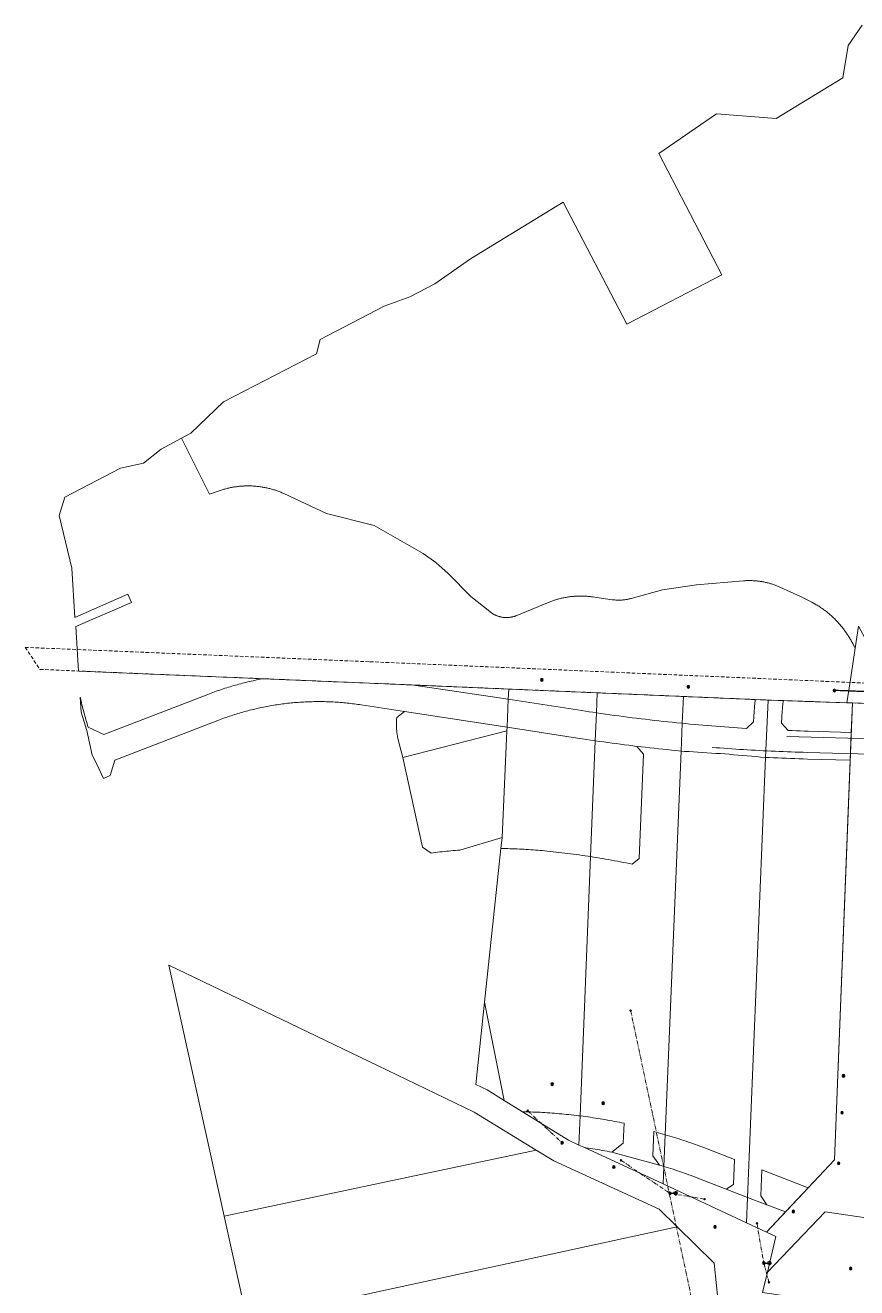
# Model space of a CAD drawing. Header units: metres. Extents: x 302924 to 306036, y 6267404 to 6269261.
# Drawn here: x 302924 to 303519, y 6268320 to 6269223 of the extents above; entities that cross this region are included whole.
import ezdxf
from ezdxf.enums import TextEntityAlignment as Align

# ---------------------------------------------------------------- set-up
doc = ezdxf.new("R2010")
doc.units = ezdxf.units.M
doc.set_wipeout_variables(frame=1)
for name, pattern in [('Cable Exist OH', [1, 1, 0]), ('DASHED', [19.05, 12.7, -6.35]), ('DOT', [6.35, 0, -6.35]), ('HIDDEN2', [0.1875, 0.125, -0.0625]), ('PHANTOMX2', [5.6, 2.5, -0.5, 0.15, -0.5, 0.15, -0.5, 0.15, -0.5, 0.15, -0.5])]:
    doc.linetypes.add(name, pattern=pattern)
doc.layers.get('0').update_dxf_attribs({"color": 6})
doc.layers.add('_Kerb Line_SP', color=60, linetype='Continuous', lineweight=13, transparency=0.6)
for name, color, linetype, lineweight in [('Cadastre Land Parcels_SP_EXT', 118, 'Continuous', 15), ('Cadastre Other Property_SP_EXT', 138, 'DASHED', 15), ('Services_SP_EXT', 42, 'PHANTOMX2', 20)]:
    doc.layers.add(name, color=color, linetype=linetype, lineweight=lineweight)
for name, color, linetype in [('Equip_SP_SL_EXT', 7, 'Continuous'), ('OH_Details_SP_MISC', 7, 'Continuous'), ('SupportsOH_SP_TR_HV_LV_SL_EXT', 7, 'Continuous')]:
    doc.layers.add(name, color=color, linetype=linetype)
doc.styles.add('POLE_LABEL', font='arial.ttf', dxfattribs={"height": 2})
doc.styles.add('SL_LABEL', font='arial.ttf', dxfattribs={"height": 2})
doc.styles.get("Standard").update_dxf_attribs({"font": 'arial.ttf'})

# ---------------------------------------------------------------- blocks, each defined once
blk = doc.blocks.new('POLE_EXT')
blk.add_hatch(color=256).paths.add_polyline_path([(-0.9, 0, 1), (0.9, 0, 1)])
blk.add_lwpolyline([(-0.9, 0, 1), (0.9, 0, 1)], format="xyb", close=True)
at = {"flags": 8}
blk.add_attdef('pNumber', text='', height=1.8, dxfattribs=at).set_placement((2.5, 2.5), align=Align.MIDDLE_CENTER)
at = {"style": 'POLE_LABEL', "flags": 9}
for tag, p in [('STRUCTURE_PLANT_NUMBER', (1.35, 0.03)), ('STREET_CODE', (1.35, -0.2))]:
    blk.add_attdef(tag, text='', height=0.2, dxfattribs=at).set_placement(p, align=Align.MIDDLE_LEFT)
at = {"flags": 1}
blk.add_attdef('Z', (1.35, -7.33), '', height=0.2, dxfattribs=at)
at = {"flags": 9}
for tag, p in [('OWNED_BY', (1.35, -0.4)), ('SPECIAL_USE', (1.35, -0.8)), ('STATE', (1.35, -1)), ('cLV', (1.35, -1.4)), ('hDepth', (1.35, -1.6)), ('hDia', (1.35, -1.8)), ('cHV', (1.35, -2)), ('cLinedev', (1.35, -3.4)), ('pExisting', (1.35, -3.8)), ('pFooting', (1.35, -4.4)), ('pNew', (1.35, -4.6)), ('pRelocate', (1.35, -5)), ('pRemove', (1.35, -5.2)), ('pReplace', (1.35, -5.4)), ('pStay', (1.35, -5.6)), ('pType', (1.35, -5.8)), ('cspan', (1.35, -6)), ('STREETNAME', (1.35, -6.2)), ('SUBURB', (1.35, -6.4)), ('OPERATED_BY', (1.36, -7.01)), ('PARENT', (1.35, -0.6)), ('USAGE', (1.35, -1.2)), ('LBRACKET', (1.35, -2.2)), ('LExisting', (1.35, -2.4)), ('LANTNUMBER', (1.35, -2.6)), ('LOther', (1.35, -2.8)), ('LRemove', (1.35, -3)), ('LEGEND', (1.35, -3.2)), ('LOCATION', (1.35, -3.6)), ('PFNUMBER', (1.35, -4)), ('NEWPFNUMBER', (1.35, -4.2)), ('NOTES', (1.35, -6.6)), ('MAINTAINED_BY', (1.36, -6.81))]:
    blk.add_attdef(tag, text='', height=0.2, dxfattribs=at).set_placement(p, align=Align.MIDDLE_LEFT)
blk = doc.blocks.new('SL_LANTERN_EXT')
at = {"linetype": 'DOT'}
blk.add_wipeout([(2.5, 0), (2.93, 1.06), (3.99, 1.5), (5.06, 1.06), (5.5, 0), (5.06, -1.06), (3.99, -1.5), (2.93, -1.06)], dxfattribs=at)
for p, q in [((-0.01, 0), (2.87, 0)), ((2.93, 1.06), (3.2, 0.8)), ((3.99, 1.5), (3.99, -1.5)), ((3.99, 1.5), (3.99, 1.12)), ((5.06, 1.06), (4.79, 0.8)), ((2.5, 0), (5.5, 0)), ((2.93, -1.06), (3.2, -0.8)), ((3.99, -1.13), (3.99, -1.5)), ((5.06, -1.06), (4.79, -0.8)), ((5.12, 0), (5.5, 0))]:
    blk.add_line(p, q)
at = {"linetype": 'DOT', "flags": 128}
blk.add_lwpolyline([(2.5, 0), (2.93, 1.06), (3.99, 1.5), (5.06, 1.06), (5.5, 0), (5.06, -1.06), (3.99, -1.5), (2.93, -1.06), (2.5, 0)], close=True, dxfattribs=at)
blk.add_circle((3.99, 0), 1.12)
at = {"style": 'SL_LABEL', "flags": 9}
blk.add_attdef('STREET_CODE', text='', height=0.001, rotation=270, dxfattribs=at).set_placement((0, 0), align=Align.MIDDLE_LEFT)
at = {"flags": 9}
for tag in ['CONSTRUCTED_VOLTAGE', 'CONTROL_TYPE', 'LANTERN_PURPOSE', 'LANTERN_TYPE', 'NO_PHASES', 'OPERATING_VOLTAGE', 'ORIENTATION', 'OWNED_BY', 'STATE', 'USAGE', 'CEXIST', 'CNEW', 'CNUMBER', 'CREMOVE', 'CREPLACE', 'LKINGHEIGHT', 'LBRACKET', 'LBRACKETVOCAB', 'LCATEGORY', 'LCHARGE1', 'LCHARGE1PERCENT', 'LCHARGE2', 'LCHARGE2PERCENT', 'LCHARGE3', 'LCHARGE3PERCENT', 'LEXIST', 'LLAMP', 'LLAMPVOCAB', 'LMAST', 'LMASTVOCAB', 'LNEW', 'LANTNUMBER', 'LOUTREACH', 'LOUTREACHVOCAB', 'LRATECODE', 'LREMOVE', 'LREPLACE', 'LTYPE', 'LTYPEVOCAB', 'LEGEND', 'SUBURB', 'STREETNAME', 'LOCATION', 'NOTES', 'MAINTAINED_BY']:
    blk.add_attdef(tag, text='', height=0.01, rotation=270, dxfattribs=at).set_placement((-0.01, 0), align=Align.MIDDLE_LEFT)
for tag, height, flags in [('OPERATED_BY', 0.01, 9), ('Z', 0.001, 1)]:
    blk.add_attdef(tag, (-0.01, 0), '', height=height, rotation=270, dxfattribs=dict(flags=flags))
at = {"flags": 8}
blk.add_attdef('LNUMBER', text='', height=1, dxfattribs=at).set_placement((7, -1), align=Align.MIDDLE_LEFT)
blk = doc.blocks.new('CCP_EXT')
blk.add_lwpolyline([(-0.57, 0), (0, 0.57), (0.57, 0), (0, -0.57), (-0.57, 0)])
at = {"flags": 9}
for tag in ['CCP_TYPE', 'CONSTRUCTED_VOLTAGE', 'NO_PHASES', 'OPERATING_VOLTAGE', 'ORIENTATION', 'OWNED_BY', 'USAGE', 'LEGEND', 'LIFE_SUPPORT', 'STATE', 'NOTES']:
    blk.add_attdef(tag, text='', height=0.01, dxfattribs=at).set_placement((0, 0), align=Align.MIDDLE_LEFT)
at = {"flags": 1}
blk.add_attdef('Z', (0, 0), '', height=0.01, dxfattribs=at)

msp = doc.modelspace()

# ---------------------------------------------------------------- linework, layer by layer
at = {"layer": '_Kerb Line_SP', "linetype": 'Continuous', "flags": 128}
for points in [[(303468.8458, 6268714.4956), (303625.7927, 6268710.1849), (303685.7709, 6268708.5699, 0.1092186), (303748.8334, 6268718.776), (303937.5514, 6268794.5366, -0.09037099), (303993.2271, 6268806.3812), (304088.1093, 6268808.5182), (304103.8156, 6268808.5182), (304133.5287, 6268806.0002), (304148.5934, 6268804.2356), (304180.0354, 6268799.681, 0.37876107), (304193.3661, 6268808.3467), (304193.3661, 6268808.3467), (304196.4945, 6268829.9521)], [(303832.8021, 6268632.3873), (303835.4726, 6268649.8975, 0.13386374), (303830.4395, 6268693.5476), (303817.6838, 6268725.3959, 0.4144507), (303806.6264, 6268730.1236), (303774.6072, 6268717.2696), (303774.6072, 6268717.2696), (303752.9314, 6268708.5678, -0.09889172), (303693.0516, 6268697.386), (303483.4031, 6268703.015, -0.00520314), (303460.467, 6268703.8328, -0.00882624), (303415.3658, 6268706.612)]]:
    msp.add_lwpolyline(points, format="xyb", dxfattribs=at)
at = {"layer": 'Cadastre Land Parcels_SP_EXT', "linetype": 'Continuous'}
msp.add_lwpolyline([(303522.7183, 6269222.8784), (303512.7331, 6269208.504), (303508.8712, 6269185.3801), (303461.1323, 6269156.2887), (303418.4171, 6269159.4777), (303377.3094, 6269131.091), (303422.3561, 6269044.5328), (303354.2805, 6269009.1271), (303308.9621, 6269096.499), (303308.9384, 6269096.4846), (303242.6798, 6269055.8673), (303216.9979, 6269037.9952), (303199.2366, 6269028.7584), (303180.7623, 6269021.9745), (303135.0274, 6268998.1897), (303132.512, 6268987.8493), (303065.8379, 6268953.6748), (303042.4903, 6268931.3429), (303035.893, 6268927.7282), (303055.7802, 6268887.6725), (303063.5213, 6268890.2795), (303064.19, 6268890.5011), (303064.8615, 6268890.7138), (303065.5355, 6268890.9196), (303066.2122, 6268891.1185), (303066.89, 6268891.3085), (303067.5704, 6268891.4917), (303068.2533, 6268891.6678), (303068.9374, 6268891.834), (303069.624, 6268891.9944), (303070.3125, 6268892.1468), (303071.002, 6268892.2903), (303071.6933, 6268892.4279), (303072.3863, 6268892.5565), (303073.0797, 6268892.6772), (303073.7764, 6268892.79), (303074.4725, 6268892.8948), (303075.1712, 6268892.9928), (303075.8702, 6268893.0827), (303076.57, 6268893.1638), (303077.271, 6268893.2379), (303077.9728, 6268893.303), (303078.6749, 6268893.3612), (303079.3787, 6268893.4106), (303080.082, 6268893.4529), (303080.7862, 6268893.4873), (303081.4906, 6268893.5137), (303082.1951, 6268893.5322), (303082.9007, 6268893.5418), (303083.6047, 6268893.5443), (303084.3097, 6268893.5379), (303085.0149, 6268893.5246), (303085.7194, 6268893.5032), (303086.4241, 6268893.474), (303087.1281, 6268893.4359), (303087.8315, 6268893.3916), (303088.535, 6268893.3374), (303089.2369, 6268893.2763), (303089.9383, 6268893.2072), (303090.6398, 6268893.1302), (303091.339, 6268893.0452), (303092.0383, 6268892.9531), (303092.7361, 6268892.8521), (303093.4334, 6268892.7441), (303094.129, 6268892.6272), (303094.8232, 6268892.5032), (303095.5158, 6268892.3722), (303096.207, 6268892.2313), (303096.8966, 6268892.0845), (303097.5848, 6268891.9285), (303098.2706, 6268891.7666), (303098.9549, 6268891.5947), (303099.6377, 6268891.4159), (303100.3174, 6268891.2309), (303100.9964, 6268891.036), (303101.6713, 6268890.836), (303102.3457, 6268890.6262), (303103.0167, 6268890.4103), (303103.6856, 6268890.1854), (303104.3512, 6268889.9534), (303105.0153, 6268889.7155), (303105.6754, 6268889.4685), (303106.334, 6268889.2135), (303106.9886, 6268888.9524), (303107.6409, 6268888.6835), (303108.2899, 6268888.4074), (303108.9358, 6268888.1243), (303139.4753, 6268873.8715), (303173.5637, 6268865.1825), (303208.7662, 6268845.2013), (303217.7491, 6268838.8769), (303226.5819, 6268831.0027), (303242.8658, 6268814.4484), (303256.3193, 6268803.6369), (303256.626, 6268803.3956), (303256.9376, 6268803.1603), (303257.254, 6268802.9311), (303257.5744, 6268802.7079), (303257.8997, 6268802.4939), (303258.2291, 6268802.2838), (303258.5632, 6268802.0818), (303258.9006, 6268801.8859), (303259.2419, 6268801.698), (303259.5882, 6268801.5161), (303259.9367, 6268801.3423), (303260.2885, 6268801.1755), (303260.645, 6268801.0148), (303261.0039, 6268800.863), (303261.3651, 6268800.7173), (303261.7305, 6268800.5786), (303262.0988, 6268800.4489), (303262.4689, 6268800.3252), (303262.8411, 6268800.2106), (303263.2157, 6268800.1029), (303263.5926, 6268800.0033), (303263.9711, 6268799.9106), (303264.3518, 6268799.8269), (303264.7341, 6268799.7492), (303265.118, 6268799.6806), (303265.5033, 6268799.6199), (303265.8893, 6268799.5661), (303266.2767, 6268799.5214), (303266.6648, 6268799.4836), (303267.0536, 6268799.4548), (303267.443, 6268799.433), (303267.8332, 6268799.4191), (303268.2232, 6268799.4143), (303268.6121, 6268799.4163), (303269.0018, 6268799.4263), (303269.3921, 6268799.4453), (303269.7806, 6268799.4711), (303270.1698, 6268799.5059), (303270.5562, 6268799.5468), (303270.9434, 6268799.5975), (303271.3296, 6268799.6551), (303271.7131, 6268799.7217), (303272.0965, 6268799.7943), (303272.478, 6268799.8757), (303272.8569, 6268799.965), (303273.2347, 6268800.0624), (303273.61, 6268800.1675), (303273.9835, 6268800.2786), (303274.3542, 6268800.3986), (303274.7232, 6268800.5265), (303275.0886, 6268800.6613), (303275.4523, 6268800.8041), (303275.8116, 6268800.9537), (303297.5456, 6268809.9617), (303298.1794, 6268810.2254), (303298.8158, 6268810.4831), (303299.4549, 6268810.733), (303300.0975, 6268810.9759), (303300.7427, 6268811.211), (303301.3896, 6268811.4401), (303302.0402, 6268811.6603), (303302.6933, 6268811.8737), (303303.3482, 6268812.0811), (303304.005, 6268812.2796), (303304.6652, 6268812.4702), (303305.3264, 6268812.6538), (303305.9903, 6268812.8316), (303306.6559, 6268813.0004), (303307.3243, 6268813.1614), (303307.9928, 6268813.3153), (303308.6648, 6268813.4614), (303309.3369, 6268813.5996), (303310.0117, 6268813.7309), (303310.6874, 6268813.8551), (303311.3641, 6268813.9705), (303312.0436, 6268814.0789), (303312.7231, 6268814.1794), (303313.4044, 6268814.273), (303314.0852, 6268814.3566), (303314.7686, 6268814.4343), (303315.4521, 6268814.504), (303316.1366, 6268814.5668), (303316.8221, 6268814.6207), (303317.5078, 6268814.6676), (303318.1944, 6268814.7067), (303318.8812, 6268814.7377), (303319.5682, 6268814.7607), (303320.2553, 6268814.7769), (303320.9426, 6268814.785), (303321.63, 6268814.7842), (303322.3176, 6268814.7775), (303323.0053, 6268814.7628), (303323.6925, 6268814.7392), (303324.3797, 6268814.7085), (303325.0663, 6268814.6689), (303325.753, 6268814.6234), (303326.4382, 6268814.5698), (303327.1237, 6268814.5074), (303327.8075, 6268814.4388), (303328.4916, 6268814.3604), (303329.1741, 6268814.277), (303329.856, 6268814.1836), (303343.8626, 6268812.2021), (303344.371, 6268812.1339), (303344.881, 6268812.0738), (303345.3916, 6268812.0216), (303345.9029, 6268811.9765), (303346.4149, 6268811.9392), (303346.9276, 6268811.91), (303347.4401, 6268811.8877), (303347.9532, 6268811.8744), (303348.4662, 6268811.868), (303348.9783, 6268811.8696), (303349.4918, 6268811.8782), (303350.0043, 6268811.8957), (303350.5175, 6268811.9201), (303351.028, 6268811.9525), (303351.5401, 6268811.9919), (303352.0512, 6268812.0402), (303352.5604, 6268812.0955), (303353.0695, 6268812.1596), (303353.5768, 6268812.2307), (303354.0839, 6268812.3088), (303354.5884, 6268812.3947), (303355.0927, 6268812.4896), (303355.5952, 6268812.5905), (303356.0967, 6268812.6992), (303356.5947, 6268812.8169), (303357.0925, 6268812.9405), (303357.5877, 6268813.073), (303379.9124, 6268819.1928), (303404.1229, 6268822.8959), (303437.7763, 6268825.674), (303438.4129, 6268825.723), (303439.0496, 6268825.7639), (303439.6874, 6268825.7969), (303440.3245, 6268825.8229), (303440.9625, 6268825.841), (303441.6015, 6268825.8512), (303442.239, 6268825.8533), (303442.8775, 6268825.8485), (303443.5162, 6268825.8358), (303444.1541, 6268825.8161), (303444.7914, 6268825.7864), (303445.4289, 6268825.7508), (303446.0657, 6268825.7081), (303446.7027, 6268825.6566), (303447.339, 6268825.5981), (303447.9738, 6268825.5316), (303448.6079, 6268825.4571), (303449.2413, 6268825.3756), (303449.8741, 6268825.2852), (303450.5053, 6268825.1887), (303451.1351, 6268825.0834), (303451.765, 6268824.972), (303452.3926, 6268824.8516), (303453.0186, 6268824.7253), (303453.6432, 6268824.5899), (303454.2662, 6268824.4485), (303454.8877, 6268824.2982), (303455.5069, 6268824.1409), (303456.1245, 6268823.9765), (303456.7399, 6268823.8032), (303457.3529, 6268823.6248), (303457.9652, 6268823.4375), (303458.5735, 6268823.2431), (303459.1803, 6268823.0417), (303459.7848, 6268822.8334), (303460.386, 6268822.617), (303460.9858, 6268822.3936), (303461.5824, 6268822.1632), (303462.1758, 6268821.9257), (303462.7661, 6268821.6804), (303463.3547, 6268821.4298), (303463.9386, 6268821.1703), (303478.6372, 6268814.5523), (303486.7297, 6268810.3376), (303487.3717, 6268809.9997), (303488.0097, 6268809.6547), (303488.6444, 6268809.3028), (303489.2753, 6268808.9438), (303489.902, 6268808.5788), (303490.524, 6268808.2057), (303491.1436, 6268807.8276), (303491.7583, 6268807.4414), (303492.3699, 6268807.0481), (303492.9757, 6268806.6489), (303493.5784, 6268806.2425), (303494.1763, 6268805.8301), (303494.7692, 6268805.4117), (303495.359, 6268804.9862), (303495.944, 6268804.5547), (303496.5241, 6268804.1171), (303497.0992, 6268803.6723), (303497.6688, 6268803.2216), (303498.2343, 6268802.7658), (303498.7948, 6268802.3029), (303499.3506, 6268801.834), (303499.9015, 6268801.36), (303500.4466, 6268800.8799), (303500.987, 6268800.3937), (303501.5225, 6268799.9014), (303502.0531, 6268799.4041), (303502.5771, 6268798.9007), (303503.0963, 6268798.3923), (303503.6098, 6268797.8776), (303504.1176, 6268797.357), (303504.6212, 6268796.8323), (303505.1176, 6268796.3004), (303505.6091, 6268795.7645), (303506.094, 6268795.2235), (303506.574, 6268794.6774), (303507.0476, 6268794.1262), (303507.5162, 6268793.5689), (303507.9774, 6268793.0076), (303508.433, 6268792.4401), (303508.8828, 6268791.8685), (303509.326, 6268791.2929), (303509.7635, 6268790.7121), (303510.1945, 6268790.1262), (303510.6198, 6268789.5362), (303511.0385, 6268788.9411), (303511.4506, 6268788.3419), (303511.8628, 6268787.7398), (303512.2693, 6268787.1335), (303512.6692, 6268786.5221), (303513.0626, 6268785.9066), (303513.4485, 6268785.287), (303513.8279, 6268784.6642), (303514.2007, 6268784.0363), (303514.567, 6268783.4054), (303514.9267, 6268782.7703), (303515.278, 6268782.1321), (303515.6238, 6268781.4897), (303515.9612, 6268780.8432), (303516.2921, 6268780.1936), (303517.6757, 6268777.4185), (303520.0473, 6268793.2416)], dxfattribs=at)
for points in [[(303035.893, 6268927.7282), (303021.4178, 6268919.7979), (303008.6042, 6268909.7308), (302992.3176, 6268906.3272), (302952.3728, 6268885.5111), (302948.4481, 6268872.4533), (302957.3021, 6268834.6709), (302959.4941, 6268799.523), (302997.3497, 6268816.0514), (302999.9946, 6268810.2092), (302960.3459, 6268792.9169), (302962.1116, 6268761.1904), (303170.3572, 6268752.4921), (303269.8898, 6268748.3329), (303333.1577, 6268745.616), (303394.8725, 6268742.997), (303455.3972, 6268740.402), (303511.839, 6268738.4825), (303514.0892, 6268753.4936), (303517.6757, 6268777.4185), (303516.2921, 6268780.1936), (303515.9612, 6268780.8432), (303515.6238, 6268781.4897), (303515.278, 6268782.1321), (303514.9267, 6268782.7703), (303514.567, 6268783.4054), (303514.2007, 6268784.0363), (303513.8279, 6268784.6642), (303513.4485, 6268785.287), (303513.0626, 6268785.9066), (303512.6692, 6268786.5221), (303512.2693, 6268787.1335), (303511.8628, 6268787.7398), (303511.4506, 6268788.3419), (303511.0385, 6268788.9411), (303510.6198, 6268789.5362), (303510.1945, 6268790.1262), (303509.7635, 6268790.7121), (303509.326, 6268791.2929), (303508.8828, 6268791.8685), (303508.433, 6268792.4401), (303507.9774, 6268793.0076), (303507.5162, 6268793.5689), (303507.0476, 6268794.1262), (303506.574, 6268794.6774), (303506.094, 6268795.2235), (303505.6091, 6268795.7645), (303505.1176, 6268796.3004), (303504.6212, 6268796.8323), (303504.1176, 6268797.357), (303503.6098, 6268797.8776), (303503.0963, 6268798.3923), (303502.5771, 6268798.9007), (303502.0531, 6268799.4041), (303501.5225, 6268799.9014), (303500.987, 6268800.3937), (303500.4466, 6268800.8799), (303499.9015, 6268801.36), (303499.3506, 6268801.834), (303498.7948, 6268802.3029), (303498.2343, 6268802.7658), (303497.6688, 6268803.2216), (303497.0992, 6268803.6723), (303496.5241, 6268804.1171), (303495.944, 6268804.5547), (303495.359, 6268804.9862), (303494.7692, 6268805.4117), (303494.1763, 6268805.8301), (303493.5784, 6268806.2425), (303492.9757, 6268806.6489), (303492.3699, 6268807.0481), (303491.7583, 6268807.4414), (303491.1436, 6268807.8276), (303490.524, 6268808.2057), (303489.902, 6268808.5788), (303489.2753, 6268808.9438), (303488.6444, 6268809.3028), (303488.0097, 6268809.6547), (303487.3717, 6268809.9997), (303486.7297, 6268810.3376), (303478.6372, 6268814.5523), (303463.9386, 6268821.1703), (303463.3547, 6268821.4298), (303462.7661, 6268821.6804), (303462.1758, 6268821.9257), (303461.5824, 6268822.1632), (303460.9858, 6268822.3936), (303460.386, 6268822.617), (303459.7848, 6268822.8334), (303459.1803, 6268823.0417), (303458.5735, 6268823.2431), (303457.9652, 6268823.4375), (303457.3529, 6268823.6248), (303456.7399, 6268823.8032), (303456.1245, 6268823.9765), (303455.5069, 6268824.1409), (303454.8877, 6268824.2982), (303454.2662, 6268824.4485), (303453.6432, 6268824.5899), (303453.0186, 6268824.7253), (303452.3926, 6268824.8516), (303451.765, 6268824.972), (303451.1351, 6268825.0834), (303450.5053, 6268825.1887), (303449.8741, 6268825.2852), (303449.2413, 6268825.3756), (303448.6079, 6268825.4571), (303447.9738, 6268825.5316), (303447.339, 6268825.5981), (303446.7027, 6268825.6566), (303446.0657, 6268825.7081), (303445.4289, 6268825.7508), (303444.7914, 6268825.7864), (303444.1541, 6268825.8161), (303443.5162, 6268825.8358), (303442.8775, 6268825.8485), (303442.239, 6268825.8533), (303441.6015, 6268825.8512), (303440.9625, 6268825.841), (303440.3245, 6268825.8229), (303439.6874, 6268825.7969), (303439.0496, 6268825.7639), (303438.4129, 6268825.723), (303437.7763, 6268825.674), (303404.1229, 6268822.8959), (303379.9124, 6268819.1928), (303357.5877, 6268813.073), (303357.0925, 6268812.9405), (303356.5947, 6268812.8169), (303356.0967, 6268812.6992), (303355.5952, 6268812.5905), (303355.0927, 6268812.4896), (303354.5884, 6268812.3947), (303354.0839, 6268812.3088), (303353.5768, 6268812.2307), (303353.0695, 6268812.1596), (303352.5604, 6268812.0955), (303352.0512, 6268812.0402), (303351.5401, 6268811.9919), (303351.028, 6268811.9525), (303350.5175, 6268811.9201), (303350.0043, 6268811.8957), (303349.4918, 6268811.8782), (303348.9783, 6268811.8696), (303348.4662, 6268811.868), (303347.9532, 6268811.8744), (303347.4401, 6268811.8877), (303346.9276, 6268811.91), (303346.4149, 6268811.9392), (303345.9029, 6268811.9765), (303345.3916, 6268812.0216), (303344.881, 6268812.0738), (303344.371, 6268812.1339), (303343.8626, 6268812.2021), (303329.856, 6268814.1836), (303329.1741, 6268814.277), (303328.4916, 6268814.3604), (303327.8075, 6268814.4388), (303327.1237, 6268814.5074), (303326.4382, 6268814.5698), (303325.753, 6268814.6234), (303325.0663, 6268814.6689), (303324.3797, 6268814.7085), (303323.6925, 6268814.7392), (303323.0053, 6268814.7628), (303322.3176, 6268814.7775), (303321.63, 6268814.7842), (303320.9426, 6268814.785), (303320.2553, 6268814.7769), (303319.5682, 6268814.7607), (303318.8812, 6268814.7377), (303318.1944, 6268814.7067), (303317.5078, 6268814.6676), (303316.8221, 6268814.6207), (303316.1366, 6268814.5668), (303315.4521, 6268814.504), (303314.7686, 6268814.4343), (303314.0852, 6268814.3566), (303313.4044, 6268814.273), (303312.7231, 6268814.1794), (303312.0436, 6268814.0789), (303311.3641, 6268813.9705), (303310.6874, 6268813.8551), (303310.0117, 6268813.7309), (303309.3369, 6268813.5996), (303308.6648, 6268813.4614), (303307.9928, 6268813.3153), (303307.3243, 6268813.1614), (303306.6559, 6268813.0004), (303305.9903, 6268812.8316), (303305.3264, 6268812.6538), (303304.6652, 6268812.4702), (303304.005, 6268812.2796), (303303.3482, 6268812.0811), (303302.6933, 6268811.8737), (303302.0402, 6268811.6603), (303301.3896, 6268811.4401), (303300.7427, 6268811.211), (303300.0975, 6268810.9759), (303299.4549, 6268810.733), (303298.8158, 6268810.4831), (303298.1794, 6268810.2254), (303297.5456, 6268809.9617), (303275.8116, 6268800.9537), (303275.4523, 6268800.8041), (303275.0886, 6268800.6613), (303274.7232, 6268800.5265), (303274.3542, 6268800.3986), (303273.9835, 6268800.2786), (303273.61, 6268800.1675), (303273.2347, 6268800.0624), (303272.8569, 6268799.965), (303272.478, 6268799.8757), (303272.0965, 6268799.7943), (303271.7131, 6268799.7217), (303271.3296, 6268799.6551), (303270.9434, 6268799.5975), (303270.5562, 6268799.5468), (303270.1698, 6268799.5059), (303269.7806, 6268799.4711), (303269.3921, 6268799.4453), (303269.0018, 6268799.4263), (303268.6121, 6268799.4163), (303268.2232, 6268799.4143), (303267.8332, 6268799.4191), (303267.443, 6268799.433), (303267.0536, 6268799.4548), (303266.6648, 6268799.4836), (303266.2767, 6268799.5214), (303265.8893, 6268799.5661), (303265.5033, 6268799.6199), (303265.118, 6268799.6806), (303264.7341, 6268799.7492), (303264.3518, 6268799.8269), (303263.9711, 6268799.9106), (303263.5926, 6268800.0033), (303263.2157, 6268800.1029), (303262.8411, 6268800.2106), (303262.4689, 6268800.3252), (303262.0988, 6268800.4489), (303261.7305, 6268800.5786), (303261.3651, 6268800.7173), (303261.0039, 6268800.863), (303260.645, 6268801.0148), (303260.2885, 6268801.1755), (303259.9367, 6268801.3423), (303259.5882, 6268801.5161), (303259.2419, 6268801.698), (303258.9006, 6268801.8859), (303258.5632, 6268802.0818), (303258.2291, 6268802.2838), (303257.8997, 6268802.4939), (303257.5744, 6268802.7079), (303257.254, 6268802.9311), (303256.9376, 6268803.1603), (303256.626, 6268803.3956), (303256.3193, 6268803.6369), (303242.8658, 6268814.4484), (303226.5819, 6268831.0027), (303217.7491, 6268838.8769), (303208.7662, 6268845.2013), (303173.5637, 6268865.1825), (303139.4753, 6268873.8715), (303108.9358, 6268888.1243), (303108.2899, 6268888.4074), (303107.6409, 6268888.6835), (303106.9886, 6268888.9524), (303106.334, 6268889.2135), (303105.6754, 6268889.4685), (303105.0153, 6268889.7155), (303104.3512, 6268889.9534), (303103.6856, 6268890.1854), (303103.0167, 6268890.4103), (303102.3457, 6268890.6262), (303101.6713, 6268890.836), (303100.9964, 6268891.036), (303100.3174, 6268891.2309), (303099.6377, 6268891.4159), (303098.9549, 6268891.5947), (303098.2706, 6268891.7666), (303097.5848, 6268891.9285), (303096.8966, 6268892.0845), (303096.207, 6268892.2313), (303095.5158, 6268892.3722), (303094.8232, 6268892.5032), (303094.129, 6268892.6272), (303093.4334, 6268892.7441), (303092.7361, 6268892.8521), (303092.0383, 6268892.9531), (303091.339, 6268893.0452), (303090.6398, 6268893.1302), (303089.9383, 6268893.2072), (303089.2369, 6268893.2763), (303088.535, 6268893.3374), (303087.8315, 6268893.3916), (303087.1281, 6268893.4359), (303086.4241, 6268893.474), (303085.7194, 6268893.5032), (303085.0149, 6268893.5246), (303084.3097, 6268893.5379), (303083.6047, 6268893.5443), (303082.9007, 6268893.5418), (303082.1951, 6268893.5322), (303081.4906, 6268893.5137), (303080.7862, 6268893.4873), (303080.082, 6268893.4529), (303079.3787, 6268893.4106), (303078.6749, 6268893.3612), (303077.9728, 6268893.303), (303077.271, 6268893.2379), (303076.57, 6268893.1638), (303075.8702, 6268893.0827), (303075.1712, 6268892.9928), (303074.4725, 6268892.8948), (303073.7764, 6268892.79), (303073.0797, 6268892.6772), (303072.3863, 6268892.5565), (303071.6933, 6268892.4279), (303071.002, 6268892.2903), (303070.3125, 6268892.1468), (303069.624, 6268891.9944), (303068.9374, 6268891.834), (303068.2533, 6268891.6678), (303067.5704, 6268891.4917), (303066.89, 6268891.3085), (303066.2122, 6268891.1185), (303065.5355, 6268890.9196), (303064.8615, 6268890.7138), (303064.19, 6268890.5011), (303063.5213, 6268890.2795), (303055.7802, 6268887.6725), (303035.893, 6268927.7282)], [(303520.0473, 6268793.2416), (303517.6757, 6268777.4185), (303514.0892, 6268753.4936), (303511.839, 6268738.4825), (303515.5709, 6268738.4199), (303515.798, 6268738.4107), (303681.2186, 6268731.9285), (303687.9164, 6268731.6662), (303696.1798, 6268786.7444), (303686.0311, 6268790.9569), (303674.3164, 6268790.9542), (303663.6163, 6268786.5544), (303644.5412, 6268774.7973), (303625.8798, 6268780.8687), (303612.8345, 6268783.0784), (303573.9162, 6268782.1957), (303527.9393, 6268778.7471), (303520.0473, 6268793.2416)], [(303200.4352, 6268751.2354), (303170.3572, 6268752.4921), (303094.1669, 6268755.6749), (303093.4282, 6268755.5355), (303092.149, 6268755.2913), (303090.8707, 6268755.0402), (303089.5934, 6268754.7802), (303088.3188, 6268754.5143), (303087.046, 6268754.2404), (303085.7742, 6268753.9577), (303084.5042, 6268753.6689), (303083.2352, 6268753.3723), (303081.9696, 6268753.0678), (303080.7051, 6268752.7563), (303079.4415, 6268752.4369), (303078.1814, 6268752.1096), (303076.9223, 6268751.7754), (303075.665, 6268751.4342), (303074.4103, 6268751.0841), (303073.1575, 6268750.7281), (303071.9065, 6268750.3643), (303070.6589, 6268749.9935), (303069.4124, 6268749.6137), (303068.1685, 6268749.2282), (303066.9264, 6268748.8346), (303065.6877, 6268748.4341), (303064.4502, 6268748.0247), (303063.216, 6268747.6095), (303061.9845, 6268747.1873), (303060.7539, 6268746.7572), (303059.5278, 6268746.3182), (303058.3033, 6268745.8743), (303057.0824, 6268745.4224), (303055.8632, 6268744.9637), (303054.6468, 6268744.4972), (302980.2462, 6268715.7094), (302969.0888, 6268721.0182), (302968.6808, 6268722.3404), (302968.2795, 6268723.6649), (302967.8864, 6268724.9924), (302967.4991, 6268726.3202), (302967.1201, 6268727.652), (302966.7476, 6268728.985), (302966.3818, 6268730.3201), (302966.0242, 6268731.6574), (302965.6742, 6268732.9968), (302965.3306, 6268734.3373), (302964.9946, 6268735.68), (302964.666, 6268737.0238), (302964.344, 6268738.3708), (302964.0295, 6268739.7178), (302963.7224, 6268741.0681), (302963.3301, 6268742.5588), (302964.039, 6268731.7079), (302968.1586, 6268718.637), (302972.0109, 6268701.1078), (302975.0432, 6268695.1403), (302980.1498, 6268684.3125), (302984.722, 6268686.5132), (302988.2273, 6268697.3722), (303061.8574, 6268725.8645), (303063.031, 6268726.3144), (303064.2073, 6268726.7564), (303065.3869, 6268727.1914), (303066.5693, 6268727.6205), (303067.7536, 6268728.0397), (303068.9412, 6268728.453), (303070.1307, 6268728.8574), (303071.3236, 6268729.256), (303072.5192, 6268729.6466), (303073.7158, 6268730.0293), (303074.9159, 6268730.405), (303076.1178, 6268730.7719), (303077.3224, 6268731.1318), (303078.5295, 6268731.4849), (303079.7377, 6268731.83), (303080.9494, 6268732.1663), (303082.162, 6268732.4966), (303083.3773, 6268732.819), (303084.5936, 6268733.1324), (303085.8134, 6268733.44), (303087.0342, 6268733.7386), (303088.2576, 6268734.0304), (303089.482, 6268734.3141), (303090.7082, 6268734.59), (303091.9362, 6268734.8589), (303093.1661, 6268735.119), (303094.3978, 6268735.3721), (303095.6304, 6268735.6162), (303096.865, 6268735.8545), (303098.1013, 6268736.0829), (303099.3387, 6268736.3052), (303100.577, 6268736.5187), (303101.8179, 6268736.7252), (303103.059, 6268736.9228), (303104.3011, 6268737.1145), (303105.5451, 6268737.2963), (303106.79, 6268737.4721), (303108.036, 6268737.638), (303109.2829, 6268737.7978), (303110.5307, 6268737.9478), (303111.7797, 6268738.0919), (303113.0296, 6268738.227), (303114.2797, 6268738.3552), (303115.5307, 6268738.4754), (303116.7835, 6268738.5867), (303118.0366, 6268738.6911), (303119.2898, 6268738.7865), (303120.5432, 6268738.876), (303121.7975, 6268738.9565), (303123.0529, 6268739.0281), (303124.3092, 6268739.0928), (303125.5649, 6268739.1504), (303126.8208, 6268739.1982), (303128.0768, 6268739.24), (303129.3338, 6268739.2727), (303130.5901, 6268739.2966), (303131.8474, 6268739.3145), (303133.1041, 6268739.3245), (303134.3617, 6268739.3256), (303135.6187, 6268739.3186), (303136.8759, 6268739.3036), (303138.1323, 6268739.2818), (303139.3889, 6268739.252), (303140.6457, 6268739.2142), (303141.9019, 6268739.1674), (303143.1582, 6268739.1128), (303144.4129, 6268739.051), (303145.6688, 6268738.9814), (303146.923, 6268738.9038), (303148.1775, 6268738.8182), (303149.4313, 6268738.7246), (303150.6844, 6268738.6231), (303151.9368, 6268738.5137), (303153.1886, 6268738.3972), (303154.4389, 6268738.2717), (303155.6893, 6268738.1393), (303156.939, 6268737.998), (303158.1865, 6268737.8496), (303159.4333, 6268737.6933), (303160.6802, 6268737.529), (303161.9256, 6268737.3567), (303163.1695, 6268737.1774), (303164.4128, 6268736.9892), (303195.4678, 6268732.197), (303268.6756, 6268720.9559), (303269.5645, 6268740.9895), (303200.4352, 6268751.2354)], [(303269.8898, 6268748.3329), (303200.4352, 6268751.2354), (303269.5645, 6268740.9895), (303269.8898, 6268748.3329)], [(303269.8898, 6268748.3329), (303200.4352, 6268751.2354), (303269.5645, 6268740.9895), (303269.8898, 6268748.3329)], [(303333.1577, 6268745.616), (303269.8898, 6268748.3329), (303269.5645, 6268740.9895), (303322.185, 6268732.8562), (303324.813, 6268732.4696), (303327.4411, 6268732.078), (303330.0677, 6268731.6815), (303332.5847, 6268731.3573), (303333.1577, 6268745.616)], [(303332.5847, 6268731.3573), (303330.0677, 6268731.6815), (303327.4411, 6268732.078), (303324.813, 6268732.4696), (303322.185, 6268732.8562), (303269.5645, 6268740.9895), (303268.6756, 6268720.9559), (303319.1396, 6268713.1125), (303322.3353, 6268712.6471), (303325.5312, 6268712.1748), (303328.7248, 6268711.6934), (303331.7814, 6268711.3594), (303332.5847, 6268731.3573)], [(303394.8725, 6268742.997), (303333.1577, 6268745.616), (303332.5847, 6268731.3573), (303335.8734, 6268730.8183), (303339.0539, 6268730.3676), (303342.2351, 6268729.9227), (303345.4177, 6268729.4859), (303348.601, 6268729.058), (303351.7859, 6268728.6372), (303354.9713, 6268728.2253), (303358.1583, 6268727.8204), (303361.346, 6268727.4235), (303364.5344, 6268727.0345), (303367.7242, 6268726.6535), (303370.9138, 6268726.2795), (303374.1058, 6268725.9145), (303377.2985, 6268725.5575), (303380.491, 6268725.2074), (303383.6859, 6268724.8663), (303386.8797, 6268724.5321), (303390.0759, 6268724.207), (303394.0686, 6268723.7918), (303394.8725, 6268742.997)], [(303455.3972, 6268740.402), (303446.3719, 6268740.7894), (303446.2602, 6268740.6369), (303446.1327, 6268739.5632), (303446.0135, 6268738.4866), (303445.9018, 6268737.4102), (303445.7968, 6268736.3329), (303445.6992, 6268735.2558), (303445.61, 6268734.1759), (303445.5266, 6268733.0981), (303445.4507, 6268732.0174), (303445.3831, 6268730.938), (303445.3222, 6268729.8567), (303445.2688, 6268728.7765), (303445.0869, 6268724.8453), (303439.8733, 6268720.1573), (303436.7629, 6268720.3539), (303433.6523, 6268720.5575), (303430.5424, 6268720.7701), (303427.4333, 6268720.9877), (303424.3248, 6268721.2142), (303421.2169, 6268721.4487), (303418.1098, 6268721.6901), (303415.0033, 6268721.9386), (303411.8966, 6268722.194), (303408.7907, 6268722.4584), (303405.6854, 6268722.7297), (303402.5808, 6268723.008), (303399.4777, 6268723.2933), (303396.3753, 6268723.5876), (303394.0686, 6268723.7918), (303393.2353, 6268703.8718), (303395.7005, 6268703.7236), (303398.8985, 6268703.5496), (303402.0968, 6268703.3668), (303405.2943, 6268703.1768), (303408.4912, 6268702.9791), (303411.6882, 6268702.7733), (303414.8845, 6268702.5605), (303418.0802, 6268702.3387), (303421.2752, 6268702.11), (303424.4704, 6268701.8733), (303427.664, 6268701.6286), (303430.8579, 6268701.3771), (303434.0502, 6268701.1175), (303437.2426, 6268700.8498), (303440.4344, 6268700.5743), (303443.6247, 6268700.2908), (303446.8144, 6268699.9993), (303450.0041, 6268699.7018), (303453.6977, 6268699.362), (303455.3972, 6268740.402)], [(303445.0869, 6268724.8453), (303445.2688, 6268728.7765), (303445.3222, 6268729.8567), (303445.3831, 6268730.938), (303445.4507, 6268732.0174), (303445.5266, 6268733.0981), (303445.61, 6268734.1759), (303445.6992, 6268735.2558), (303445.7968, 6268736.3329), (303445.9018, 6268737.4102), (303446.0135, 6268738.4866), (303446.1327, 6268739.5632), (303446.2602, 6268740.6369), (303446.3719, 6268740.7894), (303394.8725, 6268742.997), (303394.0686, 6268723.7918), (303396.3753, 6268723.5876), (303399.4777, 6268723.2933), (303402.5808, 6268723.008), (303405.6854, 6268722.7297), (303408.7907, 6268722.4584), (303411.8966, 6268722.194), (303415.0033, 6268721.9386), (303418.1098, 6268721.6901), (303421.2169, 6268721.4487), (303424.3248, 6268721.2142), (303427.4333, 6268720.9877), (303430.5424, 6268720.7701), (303433.6523, 6268720.5575), (303436.7629, 6268720.3539), (303439.8733, 6268720.1573), (303445.0869, 6268724.8453)], [(303514.9714, 6268717.3014), (303484.1628, 6268718.1672), (303481.2894, 6268718.2763), (303478.4171, 6268718.3784), (303475.544, 6268718.4746), (303472.6702, 6268718.5637), (303469.7974, 6268718.6469), (303465.0391, 6268723.838), (303465.2243, 6268727.8549), (303465.2742, 6268728.8624), (303465.3316, 6268729.87), (303465.3965, 6268730.8779), (303465.4682, 6268731.8838), (303465.5472, 6268732.8899), (303465.6338, 6268733.8951), (303465.7279, 6268734.8996), (303465.8294, 6268735.9042), (303465.9377, 6268736.9069), (303466.0534, 6268737.9098), (303466.1758, 6268738.9108), (303466.3057, 6268739.9121), (303466.4271, 6268740.0269), (303455.3972, 6268740.402), (303453.6977, 6268699.362), (303456.2366, 6268699.3068), (303459.2792, 6268699.2121), (303462.322, 6268699.1096), (303465.3641, 6268699.001), (303468.4063, 6268698.8845), (303471.4478, 6268698.761), (303474.4896, 6268698.6306), (303477.5314, 6268698.4942), (303480.5725, 6268698.3498), (303483.613, 6268698.1984), (303514.1894, 6268697.3418), (303514.9714, 6268717.3014)], [(303805.1821, 6268418.3441), (303807.9472, 6268436.231), (303832.7284, 6268596.5014), (303842.2536, 6268660.1704), (303851.7737, 6268723.6085), (303851.5448, 6268723.6207), (303687.9164, 6268731.6662), (303515.798, 6268738.4107), (303503.0109, 6268411.8242), (303454.1919, 6268360.0536), (303461.0554, 6268356.851), (303454.9258, 6268331.4228), (303496.2413, 6268374.532), (303792.8186, 6268330.9119), (303794.7488, 6268343.429), (303799.2297, 6268373.2945), (303804.1626, 6268410.6274), (303805.1821, 6268418.3441)], [(303515.798, 6268738.4107), (303515.5709, 6268738.4199), (303511.839, 6268738.4825), (303466.4271, 6268740.0269), (303466.3057, 6268739.9121), (303466.1758, 6268738.9108), (303466.0534, 6268737.9098), (303465.9377, 6268736.9069), (303465.8294, 6268735.9042), (303465.7279, 6268734.8996), (303465.6338, 6268733.8951), (303465.5472, 6268732.8899), (303465.4682, 6268731.8838), (303465.3965, 6268730.8779), (303465.3316, 6268729.87), (303465.2742, 6268728.8624), (303465.2243, 6268727.8549), (303465.0391, 6268723.838), (303469.7974, 6268718.6469), (303472.6702, 6268718.5637), (303475.544, 6268718.4746), (303478.4171, 6268718.3784), (303481.2894, 6268718.2763), (303484.1628, 6268718.1672), (303514.9714, 6268717.3014), (303515.798, 6268738.4107)], [(303268.5639, 6268718.4284), (303268.6756, 6268720.9559), (303195.4678, 6268732.197), (303189.8124, 6268728.0189), (303189.7561, 6268727.3982), (303189.7082, 6268726.7776), (303189.6686, 6268726.1552), (303189.6358, 6268725.5329), (303189.6103, 6268724.9107), (303189.5932, 6268724.2878), (303189.5827, 6268723.6651), (303189.5806, 6268723.0424), (303189.586, 6268722.418), (303189.5996, 6268721.7956), (303189.6207, 6268721.1735), (303189.6485, 6268720.5514), (303189.6845, 6268719.9297), (303189.7281, 6268719.3069), (303189.7799, 6268718.6865), (303189.8392, 6268718.066), (303189.9052, 6268717.4468), (303189.9795, 6268716.8278), (303190.0611, 6268716.2109), (303190.1503, 6268715.594), (303190.247, 6268714.9775), (303190.3518, 6268714.364), (303190.4642, 6268713.7517), (303190.584, 6268713.1394), (303190.7104, 6268712.5294), (303190.8451, 6268711.9216), (303194.0577, 6268699.3241), (303268.5639, 6268718.4284)], [(303394.0686, 6268723.7918), (303390.0759, 6268724.207), (303386.8797, 6268724.5321), (303383.6859, 6268724.8663), (303380.491, 6268725.2074), (303377.2985, 6268725.5575), (303374.1058, 6268725.9145), (303370.9138, 6268726.2795), (303367.7242, 6268726.6535), (303364.5344, 6268727.0345), (303361.346, 6268727.4235), (303358.1583, 6268727.8204), (303354.9713, 6268728.2253), (303351.7859, 6268728.6372), (303348.601, 6268729.058), (303345.4177, 6268729.4859), (303342.2351, 6268729.9227), (303339.0539, 6268730.3676), (303335.8734, 6268730.8183), (303332.5847, 6268731.3573), (303331.7814, 6268711.3594), (303334.8968, 6268710.8407), (303337.8744, 6268710.4703), (303340.8506, 6268710.0919), (303343.8269, 6268709.7075), (303346.8016, 6268709.3161), (303349.7749, 6268708.9178), (303352.7482, 6268708.5125), (303355.7201, 6268708.1012), (303358.6912, 6268707.683), (303361.6617, 6268707.2576), (303364.7494, 6268706.9532), (303367.8363, 6268706.6427), (303370.921, 6268706.3232), (303374.0065, 6268705.9977), (303377.0915, 6268705.6653), (303380.1749, 6268705.3239), (303383.2577, 6268704.9765), (303386.3397, 6268704.6222), (303389.4203, 6268704.2588), (303393.2353, 6268703.8718), (303394.0686, 6268723.7918)], [(303331.7814, 6268711.3594), (303328.7248, 6268711.6934), (303325.5312, 6268712.1748), (303322.3353, 6268712.6471), (303319.1396, 6268713.1125), (303268.6756, 6268720.9559), (303268.5639, 6268718.4284), (303265.1078, 6268642.1991), (303264.2243, 6268634.2743), (303265.8863, 6268634.2578), (303267.5484, 6268634.2323), (303269.2099, 6268634.1998), (303270.8724, 6268634.1594), (303272.5342, 6268634.1111), (303274.1945, 6268634.0547), (303275.8565, 6268633.9914), (303277.5172, 6268633.9191), (303279.1771, 6268633.8399), (303280.8373, 6268633.7527), (303282.4967, 6268633.6585), (303284.1555, 6268633.5555), (303285.8136, 6268633.4453), (303287.4726, 6268633.3263), (303289.1302, 6268633.2012), (303290.7863, 6268633.0672), (303292.4434, 6268632.9263), (303294.0989, 6268632.7764), (303295.753, 6268632.6194), (303297.4072, 6268632.4545), (303299.5005, 6268632.238), (303301.5916, 6268632.0134), (303303.6836, 6268631.782), (303305.7732, 6268631.5425), (303307.8631, 6268631.2961), (303309.9514, 6268631.0436), (303312.0398, 6268630.7823), (303314.1259, 6268630.5138), (303316.2113, 6268630.2375), (303318.2968, 6268629.9562), (303320.3801, 6268629.6658), (303322.4635, 6268629.3675), (303324.5453, 6268629.0632), (303326.6256, 6268628.751), (303328.4531, 6268628.4912), (303331.7814, 6268711.3594)], [(303215.9211, 6268631.2448), (303217.493, 6268631.4452), (303219.065, 6268631.6377), (303220.6389, 6268631.8242), (303222.2129, 6268632.0027), (303223.7879, 6268632.1754), (303225.3639, 6268632.3411), (303226.9408, 6268632.4988), (303228.517, 6268632.6507), (303230.095, 6268632.7945), (303231.6741, 6268632.9314), (303233.2524, 6268633.0613), (303234.8325, 6268633.1863), (303265.1078, 6268642.1991), (303268.5639, 6268718.4284), (303194.0577, 6268699.3241), (303208.3099, 6268635.1848), (303214.3502, 6268631.0374), (303215.9211, 6268631.2448)], [(303363.243, 6268627.0633), (303366.4089, 6268701.6774), (303361.6617, 6268707.2576), (303358.6912, 6268707.683), (303355.7201, 6268708.1012), (303352.7482, 6268708.5125), (303349.7749, 6268708.9178), (303346.8016, 6268709.3161), (303343.8269, 6268709.7075), (303340.8506, 6268710.0919), (303337.8744, 6268710.4703), (303334.8968, 6268710.8407), (303331.7814, 6268711.3594), (303328.4531, 6268628.4912), (303330.8168, 6268628.1002), (303332.926, 6268627.7607), (303335.0361, 6268627.4142), (303337.1431, 6268627.0607), (303339.2494, 6268626.6982), (303341.3551, 6268626.3288), (303343.4592, 6268625.9523), (303345.561, 6268625.5679), (303347.6629, 6268625.1765), (303349.7625, 6268624.7771), (303351.8606, 6268624.3707), (303353.9572, 6268623.9573), (303356.053, 6268623.5349), (303358.1466, 6268623.1066), (303363.243, 6268627.0633)], [(303393.2353, 6268703.8718), (303389.4203, 6268704.2588), (303386.3397, 6268704.6222), (303383.2577, 6268704.9765), (303380.1749, 6268705.3239), (303377.0915, 6268705.6653), (303374.0065, 6268705.9977), (303370.921, 6268706.3232), (303367.8363, 6268706.6427), (303364.7494, 6268706.9532), (303361.6617, 6268707.2576), (303366.4089, 6268701.6774), (303363.243, 6268627.0633), (303358.1466, 6268623.1066), (303356.053, 6268623.5349), (303353.9572, 6268623.9573), (303351.8606, 6268624.3707), (303349.7625, 6268624.7771), (303347.6629, 6268625.1765), (303345.561, 6268625.5679), (303343.4592, 6268625.9523), (303341.3551, 6268626.3288), (303339.2494, 6268626.6982), (303337.1431, 6268627.0607), (303335.0361, 6268627.4142), (303332.926, 6268627.7607), (303330.8168, 6268628.1002), (303328.4531, 6268628.4912), (303321.0086, 6268443.1578), (303323.2395, 6268442.8367), (303324.9682, 6268442.6027), (303326.6963, 6268442.3637), (303328.4236, 6268442.1148), (303330.1496, 6268441.8599), (303331.8747, 6268441.597), (303333.5976, 6268441.3251), (303335.3207, 6268441.0473), (303337.0413, 6268440.7614), (303338.7614, 6268440.4666), (303340.4799, 6268440.1658), (303342.1968, 6268439.857), (303343.9132, 6268439.5392), (303345.6272, 6268439.2154), (303347.3405, 6268438.8837), (303349.0515, 6268438.5429), (303350.7618, 6268438.1962), (303352.4697, 6268437.8415), (303351.8659, 6268423.6717), (303343.594, 6268417.225), (303377.6978, 6268408.0175), (303372.9778, 6268414.583), (303373.7163, 6268431.9898), (303375.3403, 6268431.5179), (303376.9665, 6268431.0541), (303378.5943, 6268430.5962), (303380.2245, 6268430.1454), (303381.7589, 6268429.6597), (303393.2353, 6268703.8718)], [(303453.6977, 6268699.362), (303450.0041, 6268699.7018), (303446.8144, 6268699.9993), (303443.6247, 6268700.2908), (303440.4344, 6268700.5743), (303437.2426, 6268700.8498), (303434.0502, 6268701.1175), (303430.8579, 6268701.3771), (303427.664, 6268701.6286), (303424.4704, 6268701.8733), (303421.2752, 6268702.11), (303418.0802, 6268702.3387), (303414.8845, 6268702.5605), (303411.6882, 6268702.7733), (303408.4912, 6268702.9791), (303405.2943, 6268703.1768), (303402.0968, 6268703.3668), (303398.8985, 6268703.5496), (303395.7005, 6268703.7236), (303393.2353, 6268703.8718), (303381.7589, 6268429.6597), (303383.522, 6268429.2107), (303385.1872, 6268428.7118), (303386.85, 6268428.205), (303388.5098, 6268427.6912), (303390.168, 6268427.1703), (303391.823, 6268426.6413), (303393.4765, 6268426.1055), (303395.1276, 6268425.5626), (303396.7764, 6268425.0117), (303398.422, 6268424.4538), (303400.0654, 6268423.8888), (303401.7063, 6268423.3159), (303403.3449, 6268422.7369), (303404.9804, 6268422.15), (303406.6135, 6268421.5559), (303408.2442, 6268420.9539), (303409.8718, 6268420.345), (303411.497, 6268419.729), (303413.119, 6268419.1068), (303431.3185, 6268412.0696), (303430.5837, 6268394.0721), (303425.4907, 6268390.7641), (303440.6781, 6268384.8881), (303453.6977, 6268699.362)], [(303503.0109, 6268411.8242), (303514.1894, 6268697.3418), (303483.613, 6268698.1984), (303480.5725, 6268698.3498), (303477.5314, 6268698.4942), (303474.4896, 6268698.6306), (303471.4478, 6268698.761), (303468.4063, 6268698.8845), (303465.3641, 6268699.001), (303462.322, 6268699.1096), (303459.2792, 6268699.2121), (303456.2366, 6268699.3068), (303453.6977, 6268699.362), (303440.6781, 6268384.8881), (303454.5088, 6268379.5373), (303450.2447, 6268386.0514), (303450.9978, 6268404.454), (303484.046, 6268391.7128), (303503.0109, 6268411.8242)], [(303328.4531, 6268628.4912), (303326.6256, 6268628.751), (303324.5453, 6268629.0632), (303322.4635, 6268629.3675), (303320.3801, 6268629.6658), (303318.2968, 6268629.9562), (303316.2113, 6268630.2375), (303314.1259, 6268630.5138), (303312.0398, 6268630.7823), (303309.9514, 6268631.0436), (303307.8631, 6268631.2961), (303305.7732, 6268631.5425), (303303.6836, 6268631.782), (303301.5916, 6268632.0134), (303299.5005, 6268632.238), (303297.4072, 6268632.4545), (303295.753, 6268632.6194), (303294.0989, 6268632.7764), (303292.4434, 6268632.9263), (303290.7863, 6268633.0672), (303289.1302, 6268633.2012), (303287.4726, 6268633.3263), (303285.8136, 6268633.4453), (303284.1555, 6268633.5555), (303282.4967, 6268633.6585), (303280.8373, 6268633.7527), (303279.1771, 6268633.8399), (303277.5172, 6268633.9191), (303275.8565, 6268633.9914), (303274.1945, 6268634.0547), (303272.5342, 6268634.1111), (303270.8724, 6268634.1594), (303269.2099, 6268634.1998), (303267.5484, 6268634.2323), (303265.8863, 6268634.2578), (303264.2243, 6268634.2743), (303252.5523, 6268524.5557), (303266.652, 6268454.216), (303279.7161, 6268446.1475), (303280.266, 6268446.124), (303281.9891, 6268446.0839), (303283.7132, 6268446.0348), (303285.4359, 6268445.9787), (303287.1586, 6268445.9157), (303288.8807, 6268445.8447), (303290.6038, 6268445.7658), (303292.3253, 6268445.6808), (303294.0471, 6268445.5859), (303295.7673, 6268445.486), (303297.4876, 6268445.3762), (303299.209, 6268445.2595), (303300.928, 6268445.1367), (303302.6472, 6268445.004), (303304.3656, 6268444.8663), (303306.0826, 6268444.7186), (303307.7997, 6268444.5649), (303309.5171, 6268444.4033), (303311.2329, 6268444.2347), (303312.9472, 6268444.0572), (303314.6616, 6268443.8736), (303316.3745, 6268443.6811), (303318.0876, 6268443.4816), (303319.7984, 6268443.2741), (303321.0086, 6268443.1578), (303328.4531, 6268628.4912)], [(303175.986, 6268479.142), (303026.671, 6268550.954), (303066.422, 6268371.37), (303177.718, 6268395.013), (303289.433, 6268418.745), (303245.077, 6268445.911), (303175.986, 6268479.142)], [(303252.5523, 6268524.5557), (303246.2663, 6268465.6566), (303254.4779, 6268461.735), (303266.652, 6268454.216), (303252.5523, 6268524.5557)], [(303321.0086, 6268443.1578), (303319.7984, 6268443.2741), (303318.0876, 6268443.4816), (303316.3745, 6268443.6811), (303314.6616, 6268443.8736), (303312.9472, 6268444.0572), (303311.2329, 6268444.2347), (303309.5171, 6268444.4033), (303307.7997, 6268444.5649), (303306.0826, 6268444.7186), (303304.3656, 6268444.8663), (303302.6472, 6268445.004), (303300.928, 6268445.1367), (303299.209, 6268445.2595), (303297.4876, 6268445.3762), (303295.7673, 6268445.486), (303294.0471, 6268445.5859), (303292.3253, 6268445.6808), (303290.6038, 6268445.7658), (303288.8807, 6268445.8447), (303287.1586, 6268445.9157), (303285.4359, 6268445.9787), (303283.7132, 6268446.0348), (303281.9891, 6268446.0839), (303280.266, 6268446.124), (303279.7161, 6268446.1475), (303312.7427, 6268425.7494), (303320.1713, 6268422.3108), (303321.0086, 6268443.1578)], [(303351.8659, 6268423.6717), (303352.4697, 6268437.8415), (303350.7618, 6268438.1962), (303349.0515, 6268438.5429), (303347.3405, 6268438.8837), (303345.6272, 6268439.2154), (303343.9132, 6268439.5392), (303342.1968, 6268439.857), (303340.4799, 6268440.1658), (303338.7614, 6268440.4666), (303337.0413, 6268440.7614), (303335.3207, 6268441.0473), (303333.5976, 6268441.3251), (303331.8747, 6268441.597), (303330.1496, 6268441.8599), (303328.4236, 6268442.1148), (303326.6963, 6268442.3637), (303324.9682, 6268442.6027), (303323.2395, 6268442.8367), (303321.0086, 6268443.1578), (303320.1713, 6268422.3108), (303323.6565, 6268420.6988), (303325.0123, 6268420.4083), (303326.7082, 6268420.1578), (303328.4025, 6268419.8993), (303330.0962, 6268419.6337), (303331.7875, 6268419.3602), (303333.4782, 6268419.0777), (303335.1682, 6268418.7892), (303336.8559, 6268418.4918), (303338.5429, 6268418.1863), (303340.2284, 6268417.8739), (303341.9115, 6268417.5534), (303343.594, 6268417.225), (303351.8659, 6268423.6717)], [(303381.7589, 6268429.6597), (303380.2245, 6268430.1454), (303378.5943, 6268430.5962), (303376.9665, 6268431.0541), (303375.3403, 6268431.5179), (303373.7163, 6268431.9898), (303372.9778, 6268414.583), (303377.6978, 6268408.0175), (303379.3379, 6268407.5232), (303380.8083, 6268406.9586), (303381.7589, 6268429.6597)], [(303430.5837, 6268394.0721), (303431.3185, 6268412.0696), (303413.119, 6268419.1068), (303411.497, 6268419.729), (303409.8718, 6268420.345), (303408.2442, 6268420.9539), (303406.6135, 6268421.5559), (303404.9804, 6268422.15), (303403.3449, 6268422.7369), (303401.7063, 6268423.3159), (303400.0654, 6268423.8888), (303398.422, 6268424.4538), (303396.7764, 6268425.0117), (303395.1276, 6268425.5626), (303393.4765, 6268426.1055), (303391.823, 6268426.6413), (303390.168, 6268427.1703), (303388.5098, 6268427.6912), (303386.85, 6268428.205), (303385.1872, 6268428.7118), (303383.522, 6268429.2107), (303381.7589, 6268429.6597), (303380.8083, 6268406.9586), (303382.6079, 6268406.5133), (303384.2386, 6268405.9978), (303385.8652, 6268405.4744), (303387.4903, 6268404.9438), (303389.1131, 6268404.4054), (303390.7336, 6268403.8598), (303392.3508, 6268403.3062), (303393.9666, 6268402.7458), (303395.5784, 6268402.1772), (303397.1878, 6268401.6006), (303398.795, 6268401.017), (303400.3997, 6268400.4275), (303402.0013, 6268399.8298), (303403.5996, 6268399.2232), (303405.1957, 6268398.6106), (303425.4907, 6268390.7641), (303430.5837, 6268394.0721)], [(303390.403, 6268363.819), (303377.485, 6268376.556), (303302.262, 6268410.916), (303289.433, 6268418.745), (303177.718, 6268395.013), (303066.422, 6268371.37), (303082.856, 6268297.189), (303179.302, 6268318.085), (303390.403, 6268363.819)], [(303380.8083, 6268406.9586), (303379.3379, 6268407.5232), (303377.6978, 6268408.0175), (303343.594, 6268417.225), (303341.9115, 6268417.5534), (303340.2284, 6268417.8739), (303338.5429, 6268418.1863), (303336.8559, 6268418.4918), (303335.1682, 6268418.7892), (303333.4782, 6268419.0777), (303331.7875, 6268419.3602), (303330.0962, 6268419.6337), (303328.4025, 6268419.8993), (303326.7082, 6268420.1578), (303325.0123, 6268420.4083), (303323.6565, 6268420.6988), (303380.2879, 6268394.5122), (303380.8083, 6268406.9586)], [(303440.6781, 6268384.8881), (303425.4907, 6268390.7641), (303405.1957, 6268398.6106), (303403.5996, 6268399.2232), (303402.0013, 6268399.8298), (303400.3997, 6268400.4275), (303398.795, 6268401.017), (303397.1878, 6268401.6006), (303395.5784, 6268402.1772), (303393.9666, 6268402.7458), (303392.3508, 6268403.3062), (303390.7336, 6268403.8598), (303389.1131, 6268404.4054), (303387.4903, 6268404.9438), (303385.8652, 6268405.4744), (303384.2386, 6268405.9978), (303382.6079, 6268406.5133), (303380.8083, 6268406.9586), (303380.2879, 6268394.5122), (303384.9998, 6268392.3007), (303439.9254, 6268366.7092), (303440.6781, 6268384.8881)], [(303484.046, 6268391.7128), (303450.9978, 6268404.454), (303450.2447, 6268386.0514), (303454.5088, 6268379.5373), (303467.773, 6268374.4562), (303484.046, 6268391.7128)], [(303467.773, 6268374.4562), (303454.5088, 6268379.5373), (303440.6781, 6268384.8881), (303439.9254, 6268366.7092), (303454.1919, 6268360.0536), (303467.773, 6268374.4562)], [(303785.2542, 6268280.1743), (303788.5982, 6268303.548), (303792.8186, 6268330.9119), (303496.2413, 6268374.532), (303454.9258, 6268331.4228), (303451.3313, 6268316.9569), (303783.3208, 6268267.5715), (303785.2542, 6268280.1743)], [(303421.86, 6268289.162), (303416.796, 6268337.741), (303390.403, 6268363.819), (303179.302, 6268318.085), (303082.856, 6268297.189), (303099.334, 6268222.936), (303180.916, 6268239.689), (303421.86, 6268289.162)]]:
    msp.add_lwpolyline(points, close=True, dxfattribs=at)
at = {"layer": 'Cadastre Other Property_SP_EXT', "linetype": 'HIDDEN2', "ltscale": 20}
msp.add_lwpolyline([(304172.3, 6268692.523), (303853.945, 6268739.3669), (303690.0785, 6268745.7516), (303514.0712, 6268753.0662), (303170.041, 6268767.854), (302924.068, 6268778.115), (302934.61, 6268762.3409), (303170.357, 6268752.492), (303269.8899, 6268748.3329), (303333.158, 6268745.616), (303394.873, 6268742.9971), (303455.3971, 6268740.402), (303511.8389, 6268738.482), (303515.571, 6268738.4199), (303515.798, 6268738.4111), (303687.9159, 6268731.666), (303851.5449, 6268723.621), (303851.7741, 6268723.608), (304170.015, 6268676.93), (304172.3, 6268692.523)], close=True, dxfattribs=at)
at = {"layer": 'OH_Details_SP_MISC', "color": 7, "linetype": 'Cable Exist OH', "lineweight": 30, "flags": 128}
msp.add_lwpolyline([(304128.5498, 6268364.8613), (304137.0308, 6268421.9189), (304151.3281, 6268518.8324), (304163.3357, 6268603.9598), (304175.0607, 6268683.8992), (304082.251, 6268697.512), (303965.112, 6268714.683), (303858.683, 6268730.285), (303747.5441, 6268737.607), (303622.527, 6268742.478), (303502.824, 6268747.306)], dxfattribs=at)
at = {"layer": 'Services_SP_EXT'}
msp.add_lwpolyline([(303283.4841, 6268446.8124), (303308.095, 6268423.925)], dxfattribs=at)

# ---------------------------------------------------------------- block references
at = {"layer": 'Services_SP_EXT', "rotation": 90.0000000000002}
msp.add_blockref('CCP_EXT', (303357.1219, 6268518.4445), dxfattribs=at)
at = {"layer": 'Services_SP_EXT'}
for p in [(303283.4842, 6268446.8124), (303350.1339, 6268411.397), (303410.0044, 6268383.597), (303447.5013, 6268366.2343), (303456.0198, 6268324.1444)]:
    msp.add_blockref('CCP_EXT', p, dxfattribs=at)
at = {"layer": 'SupportsOH_SP_TR_HV_LV_SL_EXT'}
for p in [(303293.62, 6268754.956), (303509.356, 6268471.753), (303300.978, 6268465.863), (303337.497, 6268452.175), (303508.327, 6268445.461), (303308.095, 6268423.925), (303345.0614, 6268406.606), (303505.92, 6268409.169), (303385.223, 6268387.79), (303473.527, 6268374.818), (303417.4852, 6268363.8399), (303452.378, 6268337.937), (303514.538, 6268333.998)]:
    msp.add_blockref('POLE_EXT', p, dxfattribs=at)
for p, rotation in [((303398.363, 6268749.896), 0.007603058995698602), ((303502.824, 6268747.306), 359.9701880055168)]:
    msp.add_blockref('POLE_EXT', p, dxfattribs=dict(at, rotation=rotation))

# ---------------------------------------------------------------- next in the draw order: block references
at = {"layer": 'Equip_SP_SL_EXT'}
for p in [(303385.223, 6268387.79), (303452.378, 6268337.937)]:
    msp.add_blockref('SL_LANTERN_EXT', p, dxfattribs=at)

# ---------------------------------------------------------------- next in the draw order: linework, layer by layer
at = {"layer": 'Services_SP_EXT'}
for points in [[(303357.1219, 6268518.4445), (303432.1828, 6268163.763)], [(303350.1339, 6268411.397), (303385.223, 6268387.79)], [(303410.0045, 6268383.597), (303385.223, 6268387.79)], [(303447.5013, 6268366.2343), (303452.378, 6268337.937)], [(303456.0198, 6268324.1444), (303452.378, 6268337.937)]]:
    msp.add_lwpolyline(points, dxfattribs=at)

doc.saveas('drawing.dxf')
